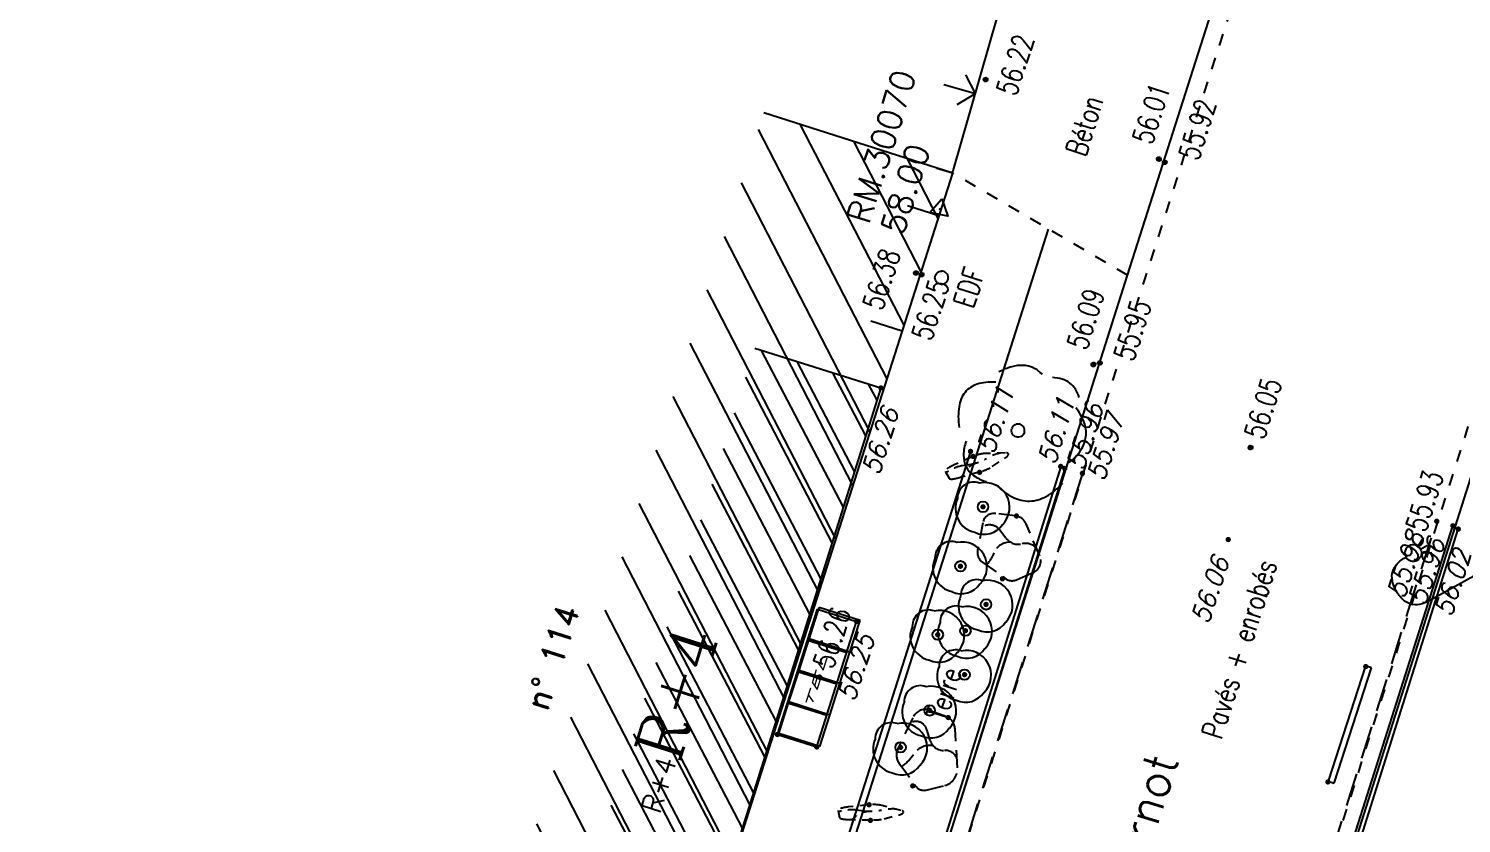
# Model space of a CAD drawing. Extents: x 661843 to 662062, y 6866352 to 6866909.
# Drawn here: x 661867.79 to 661889.47, y 6866447.31 to 6866459.34 of the extents above; entities that cross this region are included whole.
import ezdxf
from ezdxf.enums import TextEntityAlignment as Align

# ---------------------------------------------------------------- set-up
doc = ezdxf.new("R2010")
doc.units = 0
for name, pattern in [('CACHE', [0.375, 0.25, -0.125]), ('CONTINU', [0]), ('DISCONTINU', [0.75, 0.5, -0.25]), ('JSI_TCO', [1, 0.5, 0.5]), ('JSI_TCO2', [1, 0.5, 0.5]), ('JSI_TIC', [0.2, 0.08, 0.01, -0.1, 0.01])]:
    doc.linetypes.add(name, pattern=pattern)
doc.layers.get('0').update_dxf_attribs({"linetype": 'CONTINUOUS'})
for name, color, linetype in [('ALTI', 140, 'CONTINUOUS'), ('BATI', 6, 'CONTINUOUS'), ('BORDURE', 7, 'CONTINU'), ('GEO_ALTI-PIC', 7, 'CONTINUOUS'), ('GEO_ALTI-PIC_SANSZ', 30, 'CONTINUOUS'), ('GEO_ALTICOT', 7, 'CONTINUOUS'), ('GEO_ARBRES', 3, 'CONTINUOUS'), ('GEO_BATI_DUR', 44, 'CONTINUOUS'), ('GEO_BATI_HACHURE', 44, 'CONTINUOUS'), ('GEO_BATI_TEXTE', 7, 'CONTINUOUS'), ('GEO_BORDURE', 7, 'CONTINUOUS'), ('GEO_CHANGE_REVET', 252, 'DISCONTINU'), ('GEO_DIVERS', 7, 'CONTINUOUS'), ('GEO_ROCHER', 252, 'CACHE'), ('GEO_RTE_TEXTE', 7, 'CONTINUOUS'), ('GEO_TEL_S', 6, 'CONTINUOUS'), ('GEO_TROTTOIR_BAS', 7, 'CONTINUOUS'), ('GEO_TROTTOIR_HAUT', 252, 'CONTINUOUS'), ('HACHURE', 7, 'CONTINUOUS'), ('LIMITE', 7, 'CONTINUOUS'), ('NUMEROS', 1, 'CONTINUOUS'), ('OBJEDF', 240, 'CONTINUOUS'), ('OBJEP', 220, 'CONTINUOUS'), ('OBJTELECOM', 3, 'CONTINUOUS'), ('POINTS-POLYGO', 7, 'CONTINUOUS'), ('POLYGO', 240, 'CONTINUOUS'), ('TEXTE', 7, 'CONTINUOUS'), ('VEGETATION', 3, 'CONTINUOUS'), ('VOIRIE', 7, 'CONTINUOUS'), ('Z', 4, 'CONTINUOUS')]:
    doc.layers.add(name, color=color, linetype=linetype)
doc.styles.add('36-2', font='romans.shx', dxfattribs={"height": 0.36})
doc.styles.add('5-2', font='romand.shx', dxfattribs={"height": 0.35})
doc.styles.add('7-2', font='romanc.shx', dxfattribs={"height": 0.7})
doc.styles.add('ROMANS', font='romans.shx', dxfattribs={"width": 0.95, "oblique": 13.5, "height": 5})
doc.styles.get("Standard").update_dxf_attribs({"font": 'romans.shx'})

# ---------------------------------------------------------------- blocks, each defined once
blk = doc.blocks.new('PTTOPO')
at = {"color": 0, "const_width": 0.04}
blk.add_lwpolyline([(0, 0.02, 1), (0, -0.02, 1)], format="xyb", close=True, dxfattribs=at)
at = {"color": 0}
blk.add_point((0, 0), dxfattribs=at)
at = {"layer": 'GEO_ALTICOT', "style": 'ROMANS', "oblique": 13.5, "width": 0.95}
blk.add_attdef('ALT', text='', height=0.28, dxfattribs=at).set_placement((0.1, -0.1), align=Align.TOP_LEFT)
blk = doc.blocks.new('P210')
at = {"layer": 'GEO_ROCHER', "linetype": 'CACHE'}
for p, q in [((0.525, 0.474), (0.088, 0.169)), ((0.968, 0.21), (0.804, 0.429)), ((0.818, -0.346), (0.987, 0.048)), ((0.001, -0.021), (0.031, -0.315)), ((0.371, -0.082), (0.266, -0.205)), ((0.215, -0.475), (0.649, -0.462))]:
    blk.add_line(p, q, dxfattribs=at)
for centre, radius, start, end in [((0.594, 0.275), 0.215, 144.1733, 206.9533), ((0.642, 0.308), 0.203, 36.7123, 124.9313), ((0.837, 0.112), 0.163, 336.8774, 36.7123), ((0.206, 0), 0.206, 124.9313, 185.91), ((0.193, 0.071), 0.235, 319.4796, 26.9533), ((0.667, 0.041), 0.252, 188.1633, 262.2943), ((0.209, -0.296), 0.179, 185.91, 271.7277), ((0.41, -0.328), 0.189, 139.4796, 230.284), ((0.559, -0.761), 0.557, 59.0334, 82.2943), ((0.643, -0.271), 0.191, 271.7277, 336.8774)]:
    blk.add_arc(centre, radius, start, end, dxfattribs=at)
blk = doc.blocks.new('P401')
blk.add_circle((0, 0), 0.1062)
for centre, radius, start, end in [((-0.054, 0.054), 0.4878, 83.66, 186.35), ((0.108, 0.2322), 0.3258, 357.14, 109.34), ((-0.0972, -0.054), 0.4464, 173.05, 254.63), ((0, -0.0378), 0.5004, 244.27, 30.44)]:
    blk.add_arc(centre, radius, start, end)
blk = doc.blocks.new('P384')
for p, q in [((0, 1), (0, 0)), ((0, 1), (1, 1)), ((0.25, 0), (0.25, 1)), ((0.5, 0), (0.5, 1)), ((0.75, 0), (0.75, 1)), ((1, 1), (1, 0)), ((0, 0), (1, 0))]:
    blk.add_line(p, q)
at = {"style": 'ROMANS', "oblique": 13.5, "width": 0.95}
blk.add_text('TEL', height=0.2, dxfattribs=at).set_placement((0.254, 0.413))
blk = doc.blocks.new('P350', base_point=(55.25, 52.5))
for p, q in [((56.249, 53.499), (55.25, 53.499)), ((55.25, 53.499), (55.25, 52.5)), ((56.249, 52.5), (56.249, 53.499)), ((55.25, 52.5), (56.249, 52.5))]:
    blk.add_line(p, q)
blk = doc.blocks.new('$B_200')
at = {"color": 0, "linetype": 'BYBLOCK', "flags": 128}
for points in [[(0, -0.5, -0.414214), (-0.5, 0, -0.414214), (0, 0.5)], [(0, -0.5, 0.414214), (0.5, 0, 0.414214), (0, 0.5)]]:
    blk.add_lwpolyline(points, format="xyb", dxfattribs=at)
blk = doc.blocks.new('$B_220')
at = {"color": 0, "linetype": 'BYBLOCK', "flags": 128}
for points in [[(0.297, 0.272, 0.039633), (0.273, 0.344, 0.053426), (0.241, 0.401, 0.147584), (0.154, 0.47, 0.071882), (0.099, 0.483, 0.058066), (0.036, 0.48, 0.043501), (-0.035, 0.463, 0.032041), (-0.113, 0.431)], [(-0.195, 0.351, 0.077685), (-0.303, 0.336, 0.115926), (-0.379, 0.292, 0.119307), (-0.426, 0.217, 0.082378), (-0.441, 0.113)], [(0.461, -0.046, 0.087593), (0.487, 0.033, 0.096392), (0.482, 0.113, 0.080457), (0.446, 0.192, 0.056881), (0.379, 0.272)], [(-0.441, 0.033, 0.03619), (-0.474, -0.044, 0.046233), (-0.492, -0.116, 0.121403), (-0.482, -0.245, 0.119181), (-0.41, -0.354, 0.044648), (-0.351, -0.401, 0.034835), (-0.277, -0.443)], [(0.379, -0.364, 0.076898), (0.431, -0.319, 0.090424), (0.461, -0.265, 0.083207), (0.472, -0.2, 0.062964), (0.461, -0.126)], [(-0.113, -0.443, 0.078382), (0.005, -0.498, 0.113914), (0.113, -0.503, 0.115194), (0.21, -0.458, 0.080222), (0.297, -0.364)]]:
    blk.add_lwpolyline(points, format="xyb", dxfattribs=at)
blk = doc.blocks.new('$Y_004')
at = {"color": 0, "linetype": 'BYBLOCK', "flags": 128}
blk.add_lwpolyline([(0, 0.5), (0.433, -0.25), (-0.433, -0.25)], close=True, dxfattribs=at)
blk = doc.blocks.new('TCPOINT')
at = {"color": 0}
blk.add_point((0, 0), dxfattribs=at)
at = {"layer": 'NUMEROS', "style": '36-2'}
blk.add_attdef('MAT', (0.1, 0.1), '', height=0.36, dxfattribs=at)
at = {"layer": 'Z', "style": 'ROMANS'}
blk.add_attdef('ALT', text='', height=0.36, dxfattribs=at).set_placement((0.1, -0.1), align=Align.TOP_LEFT)
blk = doc.blocks.new('$B_001')
at = {"color": 0, "linetype": 'BYBLOCK', "flags": 128}
for points in [[(0, 0), (0, 1)], [(0, 1), (1, 1)], [(1, 0), (1, 1)], [(0, 0), (1, 0)]]:
    blk.add_lwpolyline(points, dxfattribs=at)
blk = doc.blocks.new('$B_130')
at = {"color": 0, "linetype": 'BYBLOCK', "flags": 128}
for points in [[(0, 0), (0, 0.812, -0.08), (0.012, 0.895, -0.117647), (0.047, 0.953, -0.117647), (0.105, 0.988, -0.08), (0.188, 1, -0.08), (0.27, 0.988, -0.117647), (0.328, 0.953, -0.117647), (0.363, 0.895, -0.08), (0.375, 0.812)], [(0.375, 0.688, -0.414214), (0.312, 0.75, -0.414214), (0.375, 0.812)], [(0.375, 0.688, 0.414214), (0.438, 0.75, 0.414214), (0.375, 0.812)]]:
    blk.add_lwpolyline(points, format="xyb", dxfattribs=at)
for points in [[(0.344, 0.688), (0.312, 0.625)], [(0.375, 0.688), (0.375, 0.625)], [(0.406, 0.688), (0.438, 0.625)]]:
    blk.add_lwpolyline(points, dxfattribs=at)
blk = doc.blocks.new('$B_028')
at = {"color": 0, "linetype": 'BYBLOCK', "flags": 128}
for points in [[(0, 0.5), (0, -0.5), (0.0938, -0.0625)], [(-0.5, -0.5), (-0.5, 0)], [(0.5, 0), (0.5, -0.5)], [(-0.0937, -0.0625), (0, -0.5)], [(-0.5, -0.5), (0.5, -0.5)]]:
    blk.add_lwpolyline(points, dxfattribs=at)
blk = doc.blocks.new('$B_170')
at = {"color": 0, "linetype": 'BYBLOCK', "flags": 128}
for points in [[(-0.5, 0), (-0.5, 1)], [(0.5, 0), (0.5, 1)]]:
    blk.add_lwpolyline(points, dxfattribs=at)
blk = doc.blocks.new('$B_210')
at = {"linetype": 'CONTINUOUS'}
blk.add_hatch(color=0, dxfattribs=at).paths.add_polyline_path([(0, -0.5, -1), (0, 0.5, -1)])
at = {"color": 0, "linetype": 'BYBLOCK', "flags": 128}
blk.add_lwpolyline([(0, -0.5, -1), (0, 0.5, -1)], format="xyb", close=True, dxfattribs=at)

msp = doc.modelspace()

# ---------------------------------------------------------------- hatches: boundary and pattern name
at = {"layer": 'GEO_BATI_HACHURE'}
h = msp.add_hatch(dxfattribs=at)
h.set_pattern_fill('_U', color=256, scale=0.4, angle=-62.4612, style=0, pattern_type=0)
h.set_pattern_definition([(297.538781792, (0, 0), (0.354679234497, 0.184939559362), [])])
h.paths.add_polyline_path([(661880.689, 6866453.903), (661877.539, 6866443.89), (661876.664, 6866441.126), (661876.584, 6866440.825), (661874.676, 6866441.427), (661878.781, 6866454.503)])
at = {"layer": 'HACHURE', "linetype": 'CONTINUOUS', "ltscale": 2}
h = msp.add_hatch(dxfattribs=at)
h.set_pattern_fill('_USER', color=256, scale=0.6, angle=117.2995, style=0, pattern_type=0)
h.set_pattern_definition([(117.29952, (661958.265, 6866695.073), (-0.5331726, -0.2751853), [])])
h.paths.add_polyline_path([(661876.565, 6866440.83), (661873.707, 6866441.742), (661878.917, 6866458.064), (661881.775, 6866457.152)])

# ---------------------------------------------------------------- linework, layer by layer
at = {"layer": 'BATI', "linetype": 'JSI_TCO2', "ltscale": 2, "elevation": 57.333, "flags": 128}
for points in [[(661881.775, 6866457.152), (661878.917, 6866458.064)], [(661876.565, 6866440.83), (661881.775, 6866457.152)]]:
    msp.add_lwpolyline(points, dxfattribs=at)
at = {"layer": 'BORDURE', "linetype": 'JSI_TCO', "ltscale": 2, "elevation": 57.333, "flags": 128}
msp.add_lwpolyline([(661873.284, 6866420.403), (661876.968, 6866432.104), (661884.421, 6866455.611), (661886.063, 6866460.763), (661891.968, 6866479.359), (661905.43, 6866521.805), (661911.016, 6866539.446), (661911.398, 6866540.649, 0.028949), (661911.49, 6866541.018, 0.022625), (661911.552, 6866541.445, 0.017901), (661911.582, 6866541.928, 0.01438), (661911.581, 6866542.468, 0.023859), (661911.543, 6866542.974, 0.026093), (661911.459, 6866543.452, 0.033463), (661911.298, 6866543.982, 0.035211), (661911.071, 6866544.473, 0.044825), (661910.434, 6866545.419, 0.031728), (661909.86, 6866546.04, 0.020083), (661909.5, 6866546.357, 0.025489), (661909.157, 6866546.608, 0.032621), (661908.83, 6866546.794, 0.041564), (661908.52, 6866546.914), (661890.814, 6866552.024)], format="xyb", dxfattribs=at)
for points in [[(661910.834, 6866519.531), (661893.713, 6866465.482), (661881.4, 6866426.672)], [(661879.315, 6866444.021), (661883.225, 6866456.304)]]:
    msp.add_lwpolyline(points, dxfattribs=at)
at = {"layer": 'GEO_BATI_DUR'}
for p, q in [((661878.781, 6866454.503, 56.258), (661880.689, 6866453.903, 56.258)), ((661880.689, 6866453.903, 56.258), (661877.539, 6866443.89, 56.301))]:
    msp.add_line(p, q, dxfattribs=at)
at = {"layer": 'GEO_BORDURE'}
msp.add_polyline3d([(661882.045, 6866452.942, 56.141), (661879.193, 6866443.986, 56.203), (661880.671, 6866443.944, 56.158)], dxfattribs=at)
at = {"layer": 'GEO_CHANGE_REVET'}
for points in [[(661883.738, 6866452.611, 55.974), (661880.375, 6866441.993, 56.038), (661877.231, 6866432.09, 56.127), (661874.073, 6866422.2, 56.186), (661870.208, 6866409.956, 56.255), (661866.912, 6866399.637, 56.304), (661863.488, 6866388.881, 56.379), (661861.438, 6866382.509, 56.439), (661861.016, 6866381.209, 56.452), (661860.246, 6866380.082, 56.464), (661859.189, 6866379.216, 56.477), (661858.022, 6866378.726, 56.461), (661856.773, 6866378.523, 56.444), (661855.51, 6866378.62, 56.428), (661849.1, 6866379.976, 56.366)], [(661868.198, 6866385.912, 56.364), (661868.676, 6866387.37, 56.364), (661872.232, 6866398.637, 56.268), (661875.271, 6866408.185, 56.2), (661878.702, 6866419.049, 56.183), (661882.837, 6866432.132, 56.091), (661885.478, 6866440.432, 56.028), (661889.099, 6866451.885, 55.984)]]:
    msp.add_polyline3d(points, dxfattribs=at)
at = {"layer": 'GEO_TROTTOIR_BAS'}
for points in [[(661883.471, 6866452.684, 55.958), (661880.949, 6866444.663, 56.015), (661880.514, 6866443.309, 56.019)], [(661885.735, 6866440.459, 56.014), (661889.343, 6866451.816, 55.962)]]:
    msp.add_polyline3d(points, dxfattribs=at)
at = {"layer": 'GEO_TROTTOIR_HAUT'}
for points in [[(661883.409, 6866452.715, 56.111), (661880.671, 6866443.944, 56.158), (661880.47, 6866443.326, 56.092), (661879.879, 6866441.499, 56.082), (661879.408, 6866439.919, 56.094), (661879.19, 6866439.226, 56.172), (661876.926, 6866432.166, 56.239), (661876.639, 6866431.299, 56.166), (661876.378, 6866430.445, 56.164), (661876.084, 6866429.465, 56.164), (661875.688, 6866428.294, 56.251)], [(661878.965, 6866418.956, 56.283), (661881.555, 6866427.122, 56.231), (661881.808, 6866427.87, 56.162), (661885.856, 6866440.44, 56.092), (661889.425, 6866451.767, 56.022)]]:
    msp.add_polyline3d(points, dxfattribs=at)
at = {"layer": 'POLYGO', "linetype": 'CONTINUOUS'}
msp.add_point((661881.58, 6866456.608, 115.333), dxfattribs=at)
at = {"layer": 'VOIRIE', "linetype": 'JSI_TIC', "ltscale": 2, "elevation": 57.333, "flags": 128}
msp.add_lwpolyline([(661873.542, 6866420.322), (661877.226, 6866432.022), (661884.678, 6866455.529), (661886.321, 6866460.681), (661892.226, 6866479.277), (661905.688, 6866521.724), (661911.273, 6866539.365), (661911.655, 6866540.567, 0.028529), (661911.754, 6866540.958, 0.022609), (661911.819, 6866541.407, 0.018086), (661911.852, 6866541.913, 0.014656), (661911.851, 6866542.476, 0.023976), (661911.811, 6866543.009, 0.026092), (661911.721, 6866543.513, 0.033534), (661911.55, 6866544.079, 0.035162), (661911.308, 6866544.603, 0.044895), (661910.643, 6866545.59, 0.031859), (661910.046, 6866546.235, 0.020254), (661909.668, 6866546.568, 0.025386), (661909.305, 6866546.834, 0.03313), (661908.943, 6866547.04, 0.041214), (661908.595, 6866547.174), (661890.889, 6866552.284)], format="xyb", dxfattribs=at)
for points in [[(661910.576, 6866519.613), (661893.455, 6866465.563), (661881.143, 6866426.754)], [(661884.421, 6866455.611), (661881.775, 6866457.152)]]:
    msp.add_lwpolyline(points, dxfattribs=at)

# ---------------------------------------------------------------- block references
at = {"layer": 'ALTI', "linetype": 'CONTINUOUS'}
for p, xscale, yscale, rotation in [((661882.273, 6866458.569, 57.333), 0.0600000000426596, 0.0600000000426596, 357.3906123616382), ((661884.894, 6866457.366, 57.333), 0.0599999996030648, 0.0599999996030648, 72.31473653625078), ((661884.983, 6866457.317, 57.333), 0.0599999996030648, 0.0599999996030648, 72.31473653625078), ((661881.218, 6866455.642, 57.333), 0.0600000000642169, 0.0600000000642169, 72.29952127973245), ((661881.304, 6866455.617, 57.333), 0.0600000000642169, 0.0600000000642169, 72.29952127973245), ((661883.904, 6866454.257, 57.333), 0.059999999585753, 0.059999999585753, 72.4105982289866), ((661884.002, 6866454.279, 57.333), 0.059999999585753, 0.059999999585753, 72.4105982289866), ((661886.282, 6866453, 57.333), 0.0599999999726991, 0.0599999999726991, 72.4105470329366), ((661879.759, 6866449.527, 57.333), 0.0600000000642169, 0.0600000000642169, 72.29952127973245)]:
    msp.add_blockref('$B_210', p, dxfattribs=dict(at, xscale=xscale, yscale=yscale, rotation=rotation))
at = {"layer": 'BATI', "linetype": 'CONTINUOUS', "xscale": 1.832000000375998, "yscale": 0.5000000000742785, "rotation": 72.29758982760379}
msp.add_blockref('$B_170', (661881.289, 6866455.632, 57.333), dxfattribs=at)
at = {"layer": 'GEO_ALTI-PIC'}
ref = msp.add_blockref('PTTOPO', (661880.689, 6866453.903, 56.258), dxfattribs=at)
ref.add_attrib('ALT', '56.26', dxfattribs={"layer": 'GEO_ALTICOT', "height": 0.28, "rotation": 72.5388, "style": 'ROMANS', "oblique": 13.5, "width": 0.95}).set_placement((661880.393, 6866452.652, 56.258), align=Align.TOP_LEFT)
ref = msp.add_blockref('PTTOPO', (661882.084, 6866452.866, 56.111), dxfattribs=at)
ref.add_attrib('ALT', '56.11', dxfattribs={"layer": 'GEO_ALTICOT', "height": 0.28, "rotation": 72, "style": 'ROMANS', "oblique": 13.5, "width": 0.95}).set_placement((661882.13, 6866452.972, 56.111), align=Align.TOP_LEFT)
ref = msp.add_blockref('PTTOPO', (661883.409, 6866452.715, 56.111), dxfattribs=at)
ref.add_attrib('ALT', '56.11', dxfattribs={"layer": 'GEO_ALTICOT', "height": 0.28, "rotation": 72.6596, "style": 'ROMANS', "oblique": 13.5, "width": 0.95}).set_placement((661883.055, 6866452.809, 56.111), align=Align.TOP_LEFT)
ref = msp.add_blockref('PTTOPO', (661883.471, 6866452.684, 55.958), dxfattribs=at)
ref.add_attrib('ALT', '55.96', dxfattribs={"layer": 'GEO_ALTICOT', "height": 0.28, "rotation": 72.5419, "style": 'ROMANS', "oblique": 13.5, "width": 0.95}).set_placement((661883.487, 6866452.721, 55.958), align=Align.TOP_LEFT)
ref = msp.add_blockref('PTTOPO', (661883.738, 6866452.611, 55.974), dxfattribs=at)
ref.add_attrib('ALT', '55.97', dxfattribs={"layer": 'GEO_ALTICOT', "height": 0.28, "rotation": 72.424, "style": 'ROMANS', "oblique": 13.5, "width": 0.95}).set_placement((661883.798, 6866452.562, 55.974), align=Align.TOP_LEFT)
for p in [(661882.045, 6866452.942, 56.141), (661882.182, 6866452.625, 56.108), (661882.234, 6866452.103, 56.069), (661882.74, 6866451.964, 56.111), (661881.892, 6866451.204, 56.111), (661882.528, 6866451.014, 56.139), (661882.28, 6866450.626, 56.103), (661881.968, 6866450.228, 56.12), (661881.549, 6866450.168, 56.098), (661881.955, 6866449.563, 56.149), (661888.025, 6866449.686, 56.027), (661881.427, 6866449.022, 56.151), (661881.708, 6866448.914, 56.133), (661879.123, 6866448.657, 56.272), (661879.718, 6866448.469, 56.239), (661880.987, 6866448.463, 56.094), (661881.171, 6866447.88, 56.099), (661880.511, 6866447.594, 56.118), (661880.53, 6866447.358, 56.111)]:
    msp.add_blockref('PTTOPO', p, dxfattribs=at)
ref = msp.add_blockref('PTTOPO', (661889.099, 6866451.885, 55.984), dxfattribs=at)
ref.add_attrib('ALT', '55.98', dxfattribs={"layer": 'GEO_ALTICOT', "height": 0.28, "rotation": 72.4592, "style": 'ROMANS', "oblique": 13.5, "width": 0.95}).set_placement((661888.339, 6866450.781, 55.984), align=Align.TOP_LEFT)
ref = msp.add_blockref('PTTOPO', (661889.343, 6866451.816, 55.962), dxfattribs=at)
ref.add_attrib('ALT', '55.96', dxfattribs={"layer": 'GEO_ALTICOT', "height": 0.28, "rotation": 72.376, "style": 'ROMANS', "oblique": 13.5, "width": 0.95}).set_placement((661888.656, 6866450.679, 55.962), align=Align.TOP_LEFT)
ref = msp.add_blockref('PTTOPO', (661889.425, 6866451.767, 56.022), dxfattribs=at)
ref.add_attrib('ALT', '56.02', dxfattribs={"layer": 'GEO_ALTICOT', "height": 0.28, "rotation": 72.5139, "style": 'ROMANS', "oblique": 13.5, "width": 0.95}).set_placement((661889.052, 6866450.508, 56.022), align=Align.TOP_LEFT)
ref = msp.add_blockref('PTTOPO', (661885.944, 6866451.608, 56.062), dxfattribs=at)
ref.add_attrib('ALT', '56.06', dxfattribs={"layer": 'GEO_ALTICOT', "height": 0.28, "rotation": 71.3497, "style": 'ROMANS', "oblique": 13.5, "width": 0.95}).set_placement((661885.374, 6866450.404, 56.062), align=Align.TOP_LEFT)
ref = msp.add_blockref('PTTOPO', (661880.322, 6866450.368, 56.253), dxfattribs=at)
ref.add_attrib('ALT', '56.25', dxfattribs={"layer": 'GEO_ALTICOT', "height": 0.28, "rotation": 72, "style": 'ROMANS', "oblique": 13.5, "width": 0.95}).set_placement((661880.018, 6866449.229, 56.253), align=Align.TOP_LEFT)
at = {"layer": 'GEO_ALTI-PIC_SANSZ'}
msp.add_blockref('PTTOPO', (661887.452, 6866447.94), dxfattribs=at)
at = {"layer": 'GEO_ARBRES', "xscale": 0.7500000000838128, "yscale": 0.7500000000838128, "zscale": 0.7500000000838128, "rotation": 72.00000000322989}
for p in [(661882.234, 6866452.103, 56.069), (661881.892, 6866451.204, 56.111), (661882.28, 6866450.626, 56.103), (661881.968, 6866450.228, 56.12), (661881.549, 6866450.168, 56.098), (661881.955, 6866449.563, 56.149), (661881.427, 6866449.022, 56.151), (661880.987, 6866448.463, 56.094)]:
    msp.add_blockref('P401', p, dxfattribs=at)
at = {"layer": 'GEO_DIVERS', "xscale": 1.835911787495943, "yscale": 0.0950994547456503, "rotation": 72.07260150879965}
msp.add_blockref('P350', (661887.546, 6866447.922, 0.002), dxfattribs=at)
at = {"layer": 'GEO_ROCHER'}
for p, xscale, rotation in [((661882.084, 6866452.866, 56.111), 0.2594225124074595, 292.1951323485512), ((661882.74, 6866451.964, 56.111), 0.9737900896667687, 257.4437502496551), ((661881.708, 6866448.914, 56.133), 1.164951261076468, 242.5507027001046), ((661880.511, 6866447.594, 56.118), 0.236721144627054, 274.7736917921249)]:
    msp.add_blockref('P210', p, dxfattribs=dict(at, xscale=xscale, rotation=rotation))
at = {"layer": 'GEO_TEL_S', "xscale": 1.991978725407559, "yscale": 0.6241273786872625, "rotation": 72.34912825948001}
msp.add_blockref('P384', (661879.718, 6866448.469, 56.239), dxfattribs=at)
at = {"layer": 'LIMITE', "linetype": 'CONTINUOUS', "xscale": 2.505066563757055, "yscale": 0.5000000000742785, "rotation": 74.02252308525404}
msp.add_blockref('$B_028', (661881.879, 6866458.425, 57.333), dxfattribs=at)
at = {"layer": 'OBJEDF', "linetype": 'CONTINUOUS', "xscale": 0.200000000007993, "yscale": 0.200000000007993, "zscale": 0.200000000007993, "rotation": 359.5189646696051}
msp.add_blockref('$B_200', (661881.607, 6866455.57, 57.333), dxfattribs=at)
at = {"layer": 'OBJEP', "linetype": 'CONTINUOUS', "xscale": 2.000000000142662, "yscale": 2.000000000142662, "rotation": 118.8790041201886}
msp.add_blockref('$B_130', (661890.418, 6866451.47, 57.333), dxfattribs=at)
at = {"layer": 'OBJTELECOM', "linetype": 'CONTINUOUS', "yscale": 0.6499999998173706}
for p, xscale, rotation in [((661880.221, 6866449.905, 57.333), 0.5000353683434702, 72.29071292268955), ((661880.069, 6866449.429, 57.333), 0.5000057600420937, 72.30165782316219), ((661879.917, 6866448.952, 57.333), 0.5000057600420937, 72.30165782316219), ((661879.765, 6866448.476, 57.333), 0.5000057600067028, 72.30165783587087)]:
    msp.add_blockref('$B_001', p, dxfattribs=dict(at, xscale=xscale, rotation=rotation))
at = {"layer": 'POINTS-POLYGO'}
ref = msp.add_blockref('TCPOINT', (661881.58, 6866456.608, 57.333), dxfattribs=dict(at, rotation=359.518964722964))
ref.add_attrib('MAT', 'RM.30070', (661880.509, 6866456.36, 57.333), dxfattribs={"layer": 'NUMEROS', "height": 0.36, "rotation": 72.5689, "style": '36-2'})
ref.add_attrib('ALT', '58.00', dxfattribs={"layer": 'Z', "height": 0.36, "rotation": 72.5689, "style": 'ROMANS'}).set_placement((661880.68, 6866456.306, 57.333), align=Align.TOP_LEFT)
at = {"layer": 'POLYGO', "linetype": 'CONTINUOUS', "xscale": 0.3200000000209822, "yscale": 0.3200000000209822, "zscale": 0.3200000000209822, "rotation": 348.0799646896258}
msp.add_blockref('$Y_004', (661881.58, 6866456.608, 115.333), dxfattribs=at)
at = {"layer": 'VEGETATION', "linetype": 'CONTINUOUS'}
for name, xscale, yscale, rotation in [('$B_220', 1.999999999829779, 1.999999999829779, 72.34506122344291), ('$B_200', 0.2000000000576009, 0.2000000000576009, 72.34506124424655)]:
    msp.add_blockref(name, (661882.764, 6866453.257, 57.333), dxfattribs=dict(at, xscale=xscale, yscale=yscale, rotation=rotation))

# ---------------------------------------------------------------- texts
at = {"layer": 'ALTI', "linetype": 'CONTINUOUS', "width": 0.75}
for s, rotation, p in [('56.22', 72.0454, (661882.425, 6866458.401, 57.333)), ('55.92', 72.3147, (661885.184, 6866457.421, 57.333)), ('56.25', 72.2995, (661881.145, 6866454.693, 57.333)), ('55.95', 72.4106, (661884.203, 6866454.383, 57.333))]:
    msp.add_text(s, height=0.32, rotation=rotation, dxfattribs=at).set_placement(p, align=Align.TOP_LEFT)
for s, rotation, p in [('56.01', 72.3147, (661884.791, 6866457.567, 57.333)), ('56.38', 72.2995, (661880.71, 6866455.058, 57.333)), ('56.09', 72.4106, (661883.8, 6866454.458, 57.333))]:
    msp.add_text(s, height=0.32, rotation=rotation, dxfattribs=at).set_placement(p)
for s, rotation, p in [('56.05', 72.4105, (661886.33, 6866453.153, 57.333)), ('56.26', 72.2995, (661879.808, 6866449.68, 57.333))]:
    msp.add_text(s, height=0.32, rotation=rotation, dxfattribs=at).set_placement(p, align=Align.MIDDLE_LEFT)
msp.add_text('55.93', height=0.32, rotation=72.3986, dxfattribs=at).set_placement((661889.208, 6866452.585, 57.333), align=Align.RIGHT)
at = {"layer": 'BATI', "style": '7-2'}
msp.add_text('R+4', height=0.7, rotation=72.586, dxfattribs=at).set_placement((661877.624, 6866448.213, 57.333))
at = {"layer": 'GEO_BATI_TEXTE'}
msp.add_text('R+4', height=0.3, rotation=72.4921, dxfattribs=at).set_placement((661877.345, 6866447.442))
at = {"layer": 'GEO_RTE_TEXTE'}
msp.add_text('Avenue Carnot', height=0.5, rotation=72.4931, dxfattribs=at).set_placement((661883.727, 6866443.635))
at = {"layer": 'OBJEDF', "linetype": 'CONTINUOUS', "width": 0.75}
msp.add_text('EDF', height=0.32, rotation=72.2995, dxfattribs=at).set_placement((661881.78, 6866455.187, 57.333), align=Align.TOP_LEFT)
at = {"layer": 'TEXTE', "linetype": 'CONTINUOUS', "width": 0.75}
for s, rotation, p in [('Béton', 72.3147, (661883.769, 6866457.872, 57.333)), ('Pavés + enrobés', 72.4105, (661886.112, 6866449.951, 57.333)), ('Terre', 72.3451, (661881.643, 6866449.272, 57.333))]:
    msp.add_text(s, height=0.32, rotation=rotation, dxfattribs=at).set_placement(p, align=Align.MIDDLE_CENTER)
at = {"layer": 'TEXTE', "style": '5-2'}
msp.add_text('n° 114', height=0.35, rotation=72.4698, dxfattribs=at).set_placement((661875.635, 6866448.994, 57.333))

doc.saveas('drawing.dxf')
